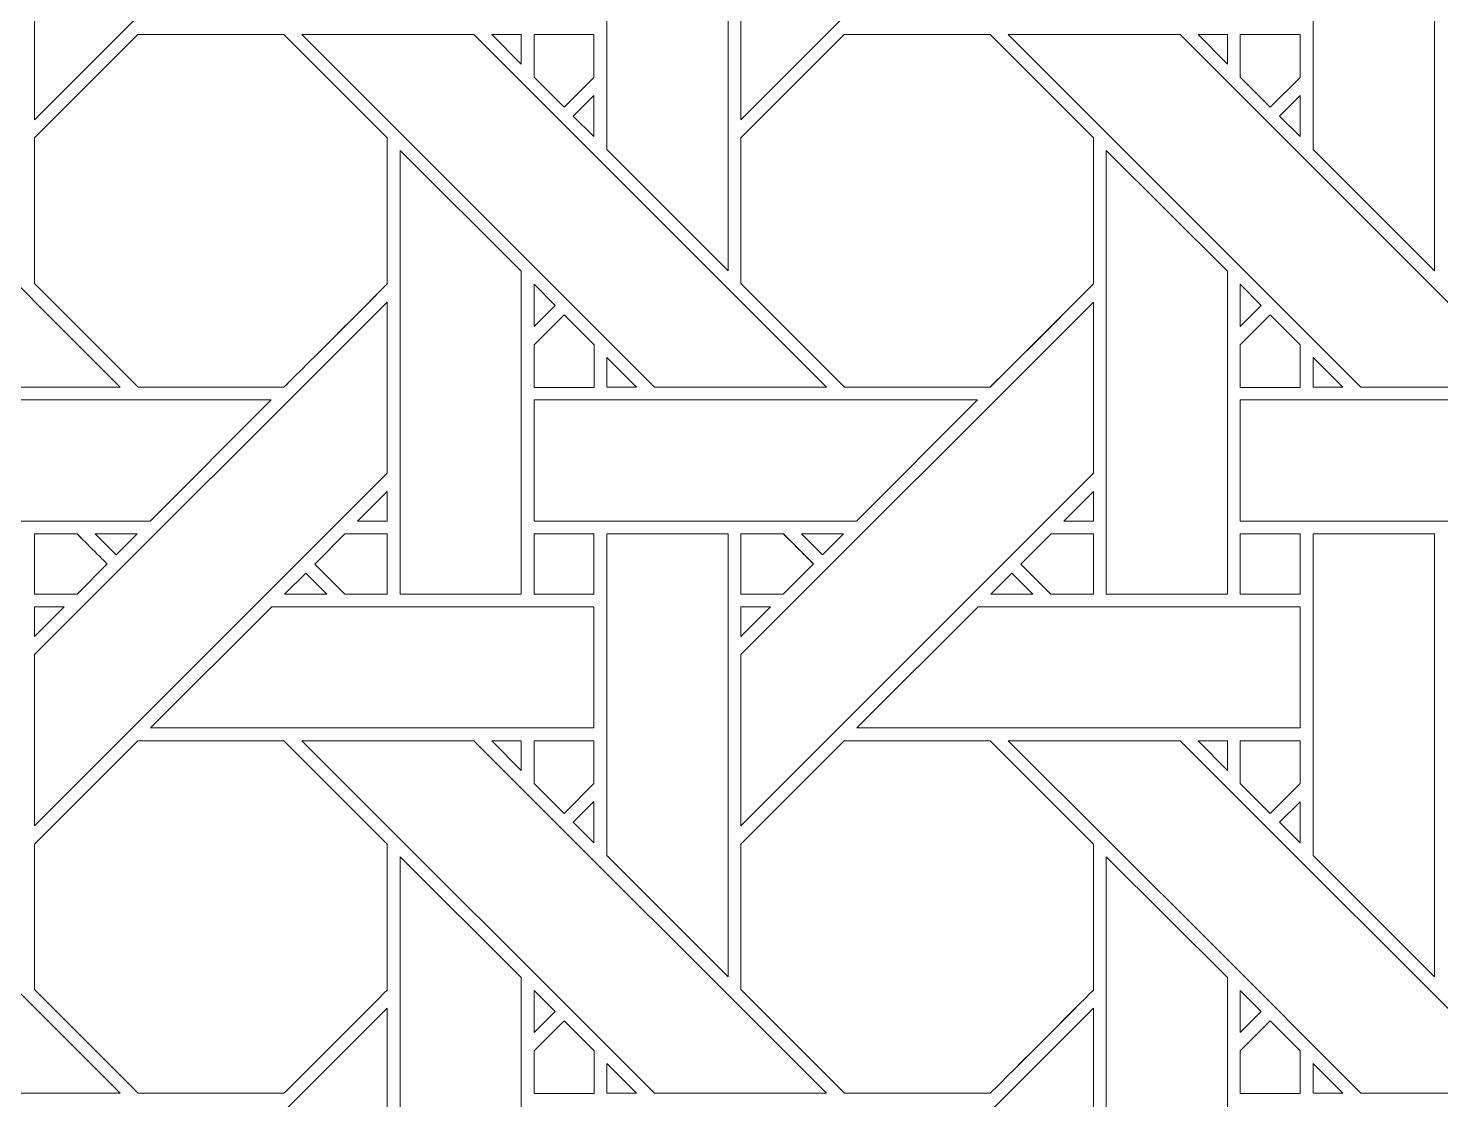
# Model space of a CAD drawing. Header units: inches. Extents: x 2.4 to 22.4, y -0.9 to 19.1.
# Drawn here: x 8.817 to 10.714, y 3.631 to 5.071 of the extents above; entities that cross this region are included whole.
import ezdxf

# ---------------------------------------------------------------- set-up
doc = ezdxf.new("R2010")
doc.units = ezdxf.units.IN
doc.header["$MEASUREMENT"] = 0
doc.layers.add('Design', color=7, linetype='Continuous', lineweight=0)

msp = doc.modelspace()

# ---------------------------------------------------------------- linework, layer by layer
at = {"layer": 'Design'}
for points, knots in [([(12.3829, 19.0948), (6.86, 19.0948), (2.3829, 14.6176), (2.3829, 9.0948), (2.3829, 3.5719), (6.86, -0.9052), (12.3829, -0.9052), (17.9057, -0.9052), (22.3829, 3.5719), (22.3829, 9.0948), (22.3829, 14.6176), (17.9057, 19.0948), (12.3829, 19.0948)], [0, 0, 0, 0, 1, 1, 1, 2, 2, 2, 3, 3, 3, 4, 4, 4, 4]), ([(12.3829, 17.972), (7.4801, 17.972), (3.5056, 13.9975), (3.5056, 9.0948), (3.5056, 4.192), (7.4801, 0.2175), (12.3829, 0.2175), (17.2856, 0.2175), (21.2601, 4.192), (21.2601, 9.0948), (21.2601, 13.9975), (17.2856, 17.972), (12.3829, 17.972)], [0, 0, 0, 0, 1, 1, 1, 2, 2, 2, 3, 3, 3, 4, 4, 4, 4]), ([(8.8255, 5.1782), (8.8255, 5.1782), (9.2992, 5.6518), (9.2992, 5.6518), (9.2992, 5.6518), (9.2992, 5.4217), (9.2992, 5.4217), (9.2992, 5.4217), (8.8255, 4.9481), (8.8255, 4.9481), (8.8255, 4.9481), (8.8255, 5.1782), (8.8255, 5.1782)], [0, 0, 0, 0, 1, 1, 1, 2, 2, 2, 3, 3, 3, 4, 4, 4, 4]), ([(9.7742, 5.1782), (9.7742, 5.1782), (10.2479, 5.6518), (10.2479, 5.6518), (10.2479, 5.6518), (10.2479, 5.4217), (10.2479, 5.4217), (10.2479, 5.4217), (9.7742, 4.9481), (9.7742, 4.9481), (9.7742, 4.9481), (9.7742, 5.1782), (9.7742, 5.1782)], [0, 0, 0, 0, 1, 1, 1, 2, 2, 2, 3, 3, 3, 4, 4, 4, 4]), ([(9.7571, 5.3403), (9.7571, 5.3403), (9.7571, 4.7452), (9.7571, 4.7452), (9.7571, 4.7452), (9.5942, 4.9081), (9.5942, 4.9081), (9.5942, 4.9081), (9.5942, 5.3403), (9.5942, 5.3403), (9.5942, 5.3403), (9.7571, 5.3403), (9.7571, 5.3403)], [0, 0, 0, 0, 1, 1, 1, 2, 2, 2, 3, 3, 3, 4, 4, 4, 4]), ([(10.7058, 5.3403), (10.7058, 5.3403), (10.7058, 4.7452), (10.7058, 4.7452), (10.7058, 4.7452), (10.5429, 4.9081), (10.5429, 4.9081), (10.5429, 4.9081), (10.5429, 5.3403), (10.5429, 5.3403), (10.5429, 5.3403), (10.7058, 5.3403), (10.7058, 5.3403)], [0, 0, 0, 0, 1, 1, 1, 2, 2, 2, 3, 3, 3, 4, 4, 4, 4]), ([(8.2359, 5.0624), (8.2359, 5.0624), (8.4669, 5.0624), (8.4669, 5.0624), (8.4669, 5.0624), (8.9405, 4.5888), (8.9405, 4.5888), (8.9405, 4.5888), (8.7095, 4.5888), (8.7095, 4.5888), (8.7095, 4.5888), (8.2359, 5.0624), (8.2359, 5.0624)], [0, 0, 0, 0, 1, 1, 1, 2, 2, 2, 3, 3, 3, 4, 4, 4, 4]), ([(8.9642, 5.0624), (8.9642, 5.0624), (9.1604, 5.0624), (9.1604, 5.0624), (9.1604, 5.0624), (9.2991, 4.9237), (9.2991, 4.9237), (9.2991, 4.9237), (9.2991, 4.7274), (9.2991, 4.7274), (9.2813, 4.7095), (9.1694, 4.5978), (9.1604, 4.5888), (9.1604, 4.5888), (8.9647, 4.5888), (8.9647, 4.5888), (8.9647, 4.5888), (8.8255, 4.728), (8.8255, 4.728), (8.8255, 4.728), (8.8255, 4.9237), (8.8255, 4.9237), (8.8255, 4.9237), (8.9642, 5.0624), (8.9642, 5.0624)], [0, 0, 0, 0, 1, 1, 1, 2, 2, 2, 3, 3, 3, 4, 4, 4, 5, 5, 5, 6, 6, 6, 7, 7, 7, 8, 8, 8, 8]), ([(8.8255, 4.728), (8.8255, 4.728), (8.8255, 4.9237), (8.8255, 4.9237), (8.8255, 4.9237), (8.9642, 5.0624), (8.9642, 5.0624), (8.9642, 5.0624), (9.1604, 5.0624), (9.1604, 5.0624), (9.1604, 5.0624), (9.2991, 4.9237), (9.2991, 4.9237), (9.2991, 4.9237), (9.2991, 4.7274), (9.2991, 4.7274), (9.2812, 4.7094), (9.1693, 4.5977), (9.1604, 4.5888), (9.1604, 4.5888), (8.9647, 4.5888), (8.9647, 4.5888), (8.9647, 4.5888), (8.8255, 4.728), (8.8255, 4.728)], [0, 0, 0, 0, 1, 1, 1, 2, 2, 2, 3, 3, 3, 4, 4, 4, 5, 5, 5, 6, 6, 6, 7, 7, 7, 8, 8, 8, 8]), ([(9.1846, 5.0624), (9.1846, 5.0624), (9.4156, 5.0624), (9.4156, 5.0624), (9.4156, 5.0624), (9.8892, 4.5888), (9.8892, 4.5888), (9.8892, 4.5888), (9.6582, 4.5888), (9.6582, 4.5888), (9.6582, 4.5888), (9.1846, 5.0624), (9.1846, 5.0624)], [0, 0, 0, 0, 1, 1, 1, 2, 2, 2, 3, 3, 3, 4, 4, 4, 4]), ([(9.4791, 5.0624), (9.4791, 5.0624), (9.4791, 5.0226), (9.4791, 5.0226), (9.4791, 5.0226), (9.4397, 5.0624), (9.4397, 5.0624), (9.4397, 5.0624), (9.4791, 5.0624), (9.4791, 5.0624)], [0, 0, 0, 0, 1, 1, 1, 2, 2, 2, 3, 3, 3, 3]), ([(9.4963, 5.0052), (9.4963, 5.0052), (9.4963, 5.0624), (9.4963, 5.0624), (9.4963, 5.0624), (9.5766, 5.0624), (9.5766, 5.0624), (9.5766, 5.0624), (9.5766, 5.0048), (9.5766, 5.0048), (9.5766, 5.0048), (9.5366, 4.9648), (9.5366, 4.9648), (9.5366, 4.9648), (9.4963, 5.0052), (9.4963, 5.0052)], [0, 0, 0, 0, 1, 1, 1, 2, 2, 2, 3, 3, 3, 4, 4, 4, 5, 5, 5, 5]), ([(9.5366, 4.9648), (9.5366, 4.9648), (9.4963, 5.0052), (9.4963, 5.0052), (9.4963, 5.0052), (9.4963, 5.0624), (9.4963, 5.0624), (9.4963, 5.0624), (9.5766, 5.0624), (9.5766, 5.0624), (9.5766, 5.0624), (9.5766, 5.0048), (9.5766, 5.0048), (9.5766, 5.0048), (9.5366, 4.9648), (9.5366, 4.9648)], [0, 0, 0, 0, 1, 1, 1, 2, 2, 2, 3, 3, 3, 4, 4, 4, 5, 5, 5, 5]), ([(10.1091, 4.5888), (10.1091, 4.5888), (9.9134, 4.5888), (9.9134, 4.5888), (9.9134, 4.5888), (9.7742, 4.728), (9.7742, 4.728), (9.7742, 4.728), (9.7742, 4.9237), (9.7742, 4.9237), (9.7742, 4.9237), (9.9129, 5.0624), (9.9129, 5.0624), (9.9129, 5.0624), (10.1091, 5.0624), (10.1091, 5.0624), (10.1091, 5.0624), (10.2478, 4.9237), (10.2478, 4.9237), (10.2478, 4.9237), (10.2478, 4.7274), (10.2478, 4.7274), (10.23, 4.7095), (10.1181, 4.5978), (10.1091, 4.5888)], [0, 0, 0, 0, 1, 1, 1, 2, 2, 2, 3, 3, 3, 4, 4, 4, 5, 5, 5, 6, 6, 6, 7, 7, 7, 8, 8, 8, 8]), ([(9.7742, 4.728), (9.7742, 4.728), (9.7742, 4.9237), (9.7742, 4.9237), (9.7742, 4.9237), (9.9129, 5.0624), (9.9129, 5.0624), (9.9129, 5.0624), (10.1091, 5.0624), (10.1091, 5.0624), (10.1091, 5.0624), (10.2478, 4.9237), (10.2478, 4.9237), (10.2478, 4.9237), (10.2478, 4.7274), (10.2478, 4.7274), (10.2299, 4.7094), (10.118, 4.5977), (10.1091, 4.5888), (10.1091, 4.5888), (9.9134, 4.5888), (9.9134, 4.5888), (9.9134, 4.5888), (9.7742, 4.728), (9.7742, 4.728)], [0, 0, 0, 0, 1, 1, 1, 2, 2, 2, 3, 3, 3, 4, 4, 4, 5, 5, 5, 6, 6, 6, 7, 7, 7, 8, 8, 8, 8]), ([(10.1334, 5.0624), (10.1334, 5.0624), (10.3643, 5.0624), (10.3643, 5.0624), (10.3643, 5.0624), (10.838, 4.5888), (10.838, 4.5888), (10.838, 4.5888), (10.6069, 4.5888), (10.6069, 4.5888), (10.6069, 4.5888), (10.1334, 5.0624), (10.1334, 5.0624)], [0, 0, 0, 0, 1, 1, 1, 2, 2, 2, 3, 3, 3, 4, 4, 4, 4]), ([(10.4279, 5.0624), (10.4279, 5.0624), (10.4279, 5.0226), (10.4279, 5.0226), (10.4279, 5.0226), (10.3884, 5.0624), (10.3884, 5.0624), (10.3884, 5.0624), (10.4279, 5.0624), (10.4279, 5.0624)], [0, 0, 0, 0, 1, 1, 1, 2, 2, 2, 3, 3, 3, 3]), ([(10.5253, 5.0624), (10.5253, 5.0624), (10.5253, 5.0048), (10.5253, 5.0048), (10.5253, 5.0048), (10.4854, 4.9648), (10.4854, 4.9648), (10.4854, 4.9648), (10.445, 5.0052), (10.445, 5.0052), (10.445, 5.0052), (10.445, 5.0624), (10.445, 5.0624), (10.445, 5.0624), (10.5253, 5.0624), (10.5253, 5.0624)], [0, 0, 0, 0, 1, 1, 1, 2, 2, 2, 3, 3, 3, 4, 4, 4, 5, 5, 5, 5]), ([(10.4854, 4.9648), (10.4854, 4.9648), (10.445, 5.0052), (10.445, 5.0052), (10.445, 5.0052), (10.445, 5.0624), (10.445, 5.0624), (10.445, 5.0624), (10.5253, 5.0624), (10.5253, 5.0624), (10.5253, 5.0624), (10.5253, 5.0048), (10.5253, 5.0048), (10.5253, 5.0048), (10.4854, 4.9648), (10.4854, 4.9648)], [0, 0, 0, 0, 1, 1, 1, 2, 2, 2, 3, 3, 3, 4, 4, 4, 5, 5, 5, 5]), ([(9.5766, 4.9806), (9.5766, 4.9806), (9.5766, 4.9254), (9.5766, 4.9254), (9.5766, 4.9254), (9.5488, 4.9528), (9.5488, 4.9528), (9.5488, 4.9528), (9.5766, 4.9806), (9.5766, 4.9806)], [0, 0, 0, 0, 1, 1, 1, 2, 2, 2, 3, 3, 3, 3]), ([(10.5253, 4.9806), (10.5253, 4.9806), (10.5253, 4.9254), (10.5253, 4.9254), (10.5253, 4.9254), (10.4976, 4.9528), (10.4976, 4.9528), (10.4976, 4.9528), (10.5253, 4.9806), (10.5253, 4.9806)], [0, 0, 0, 0, 1, 1, 1, 2, 2, 2, 3, 3, 3, 3]), ([(9.4791, 4.7444), (9.4791, 4.7444), (9.4791, 4.3108), (9.4791, 4.3108), (9.4791, 4.3108), (9.3163, 4.3108), (9.3163, 4.3108), (9.3163, 4.3108), (9.3163, 4.9066), (9.3163, 4.9066), (9.3163, 4.9066), (9.4791, 4.7444), (9.4791, 4.7444)], [0, 0, 0, 0, 1, 1, 1, 2, 2, 2, 3, 3, 3, 4, 4, 4, 4]), ([(10.4278, 4.7445), (10.4278, 4.7445), (10.4278, 4.3108), (10.4278, 4.3108), (10.4278, 4.3108), (10.265, 4.3108), (10.265, 4.3108), (10.265, 4.3108), (10.265, 4.9066), (10.265, 4.9066), (10.265, 4.9066), (10.4278, 4.7445), (10.4278, 4.7445)], [0, 0, 0, 0, 1, 1, 1, 2, 2, 2, 3, 3, 3, 4, 4, 4, 4]), ([(9.4964, 4.6702), (9.4964, 4.6702), (9.4964, 4.727), (9.4964, 4.727), (9.4964, 4.727), (9.5246, 4.6984), (9.5246, 4.6984), (9.5246, 4.6984), (9.4964, 4.6702), (9.4964, 4.6702)], [0, 0, 0, 0, 1, 1, 1, 2, 2, 2, 3, 3, 3, 3]), ([(10.4733, 4.6984), (10.4733, 4.6984), (10.4451, 4.6702), (10.4451, 4.6702), (10.4451, 4.6702), (10.4451, 4.727), (10.4451, 4.727), (10.4451, 4.727), (10.4733, 4.6984), (10.4733, 4.6984)], [0, 0, 0, 0, 1, 1, 1, 2, 2, 2, 3, 3, 3, 3]), ([(8.8255, 4.2294), (8.8255, 4.2294), (9.2992, 4.703), (9.2992, 4.703), (9.2992, 4.703), (9.2992, 4.473), (9.2992, 4.473), (9.2992, 4.473), (8.8255, 3.9994), (8.8255, 3.9994), (8.8255, 3.9994), (8.8255, 4.2294), (8.8255, 4.2294)], [0, 0, 0, 0, 1, 1, 1, 2, 2, 2, 3, 3, 3, 4, 4, 4, 4]), ([(9.7742, 4.2294), (9.7742, 4.2294), (10.2479, 4.703), (10.2479, 4.703), (10.2479, 4.703), (10.2479, 4.473), (10.2479, 4.473), (10.2479, 4.473), (9.7742, 3.9994), (9.7742, 3.9994), (9.7742, 3.9994), (9.7742, 4.2294), (9.7742, 4.2294)], [0, 0, 0, 0, 1, 1, 1, 2, 2, 2, 3, 3, 3, 4, 4, 4, 4]), ([(9.4963, 4.5885), (9.4963, 4.5885), (9.4963, 4.6458), (9.4963, 4.6458), (9.4963, 4.6458), (9.5367, 4.6861), (9.5367, 4.6861), (9.5367, 4.6861), (9.577, 4.6458), (9.577, 4.6458), (9.577, 4.6458), (9.577, 4.5885), (9.577, 4.5885), (9.577, 4.5885), (9.4963, 4.5885), (9.4963, 4.5885)], [0, 0, 0, 0, 1, 1, 1, 2, 2, 2, 3, 3, 3, 4, 4, 4, 5, 5, 5, 5]), ([(9.5367, 4.6861), (9.5367, 4.6861), (9.577, 4.6458), (9.577, 4.6458), (9.577, 4.6458), (9.577, 4.5885), (9.577, 4.5885), (9.577, 4.5885), (9.4963, 4.5885), (9.4963, 4.5885), (9.4963, 4.5885), (9.4963, 4.6458), (9.4963, 4.6458), (9.4963, 4.6458), (9.5367, 4.6861), (9.5367, 4.6861)], [0, 0, 0, 0, 1, 1, 1, 2, 2, 2, 3, 3, 3, 4, 4, 4, 5, 5, 5, 5]), ([(10.4451, 4.5885), (10.4451, 4.5885), (10.4451, 4.6458), (10.4451, 4.6458), (10.4451, 4.6458), (10.4854, 4.6861), (10.4854, 4.6861), (10.4854, 4.6861), (10.5257, 4.6458), (10.5257, 4.6458), (10.5257, 4.6458), (10.5257, 4.5885), (10.5257, 4.5885), (10.5257, 4.5885), (10.4451, 4.5885), (10.4451, 4.5885)], [0, 0, 0, 0, 1, 1, 1, 2, 2, 2, 3, 3, 3, 4, 4, 4, 5, 5, 5, 5]), ([(10.4451, 4.6458), (10.4451, 4.6458), (10.4854, 4.6861), (10.4854, 4.6861), (10.4854, 4.6861), (10.5257, 4.6458), (10.5257, 4.6458), (10.5257, 4.6458), (10.5257, 4.5885), (10.5257, 4.5885), (10.5257, 4.5885), (10.4451, 4.5885), (10.4451, 4.5885), (10.4451, 4.5885), (10.4451, 4.6458), (10.4451, 4.6458)], [0, 0, 0, 0, 1, 1, 1, 2, 2, 2, 3, 3, 3, 4, 4, 4, 5, 5, 5, 5]), ([(9.634, 4.5888), (9.634, 4.5888), (9.5943, 4.5888), (9.5943, 4.5888), (9.5943, 4.5888), (9.5943, 4.6286), (9.5943, 4.6286), (9.5943, 4.6286), (9.634, 4.5888), (9.634, 4.5888)], [0, 0, 0, 0, 1, 1, 1, 2, 2, 2, 3, 3, 3, 3]), ([(10.5827, 4.5888), (10.5827, 4.5888), (10.543, 4.5888), (10.543, 4.5888), (10.543, 4.5888), (10.543, 4.6286), (10.543, 4.6286), (10.543, 4.6286), (10.5827, 4.5888), (10.5827, 4.5888)], [0, 0, 0, 0, 1, 1, 1, 2, 2, 2, 3, 3, 3, 3]), ([(8.5476, 4.4088), (8.5476, 4.4088), (8.5476, 4.5715), (8.5476, 4.5715), (8.5476, 4.5715), (9.1433, 4.5715), (9.1433, 4.5715), (9.1433, 4.5715), (8.9806, 4.4088), (8.9806, 4.4088), (8.9806, 4.4088), (8.5476, 4.4088), (8.5476, 4.4088)], [0, 0, 0, 0, 1, 1, 1, 2, 2, 2, 3, 3, 3, 4, 4, 4, 4]), ([(9.4964, 4.4088), (9.4964, 4.4088), (9.4964, 4.5715), (9.4964, 4.5715), (9.4964, 4.5715), (10.0921, 4.5715), (10.0921, 4.5715), (10.0921, 4.5715), (9.9293, 4.4088), (9.9293, 4.4088), (9.9293, 4.4088), (9.4964, 4.4088), (9.4964, 4.4088)], [0, 0, 0, 0, 1, 1, 1, 2, 2, 2, 3, 3, 3, 4, 4, 4, 4]), ([(10.4451, 4.4088), (10.4451, 4.4088), (10.4451, 4.5715), (10.4451, 4.5715), (10.4451, 4.5715), (11.0408, 4.5715), (11.0408, 4.5715), (11.0408, 4.5715), (10.8781, 4.4088), (10.8781, 4.4088), (10.8781, 4.4088), (10.4451, 4.4088), (10.4451, 4.4088)], [0, 0, 0, 0, 1, 1, 1, 2, 2, 2, 3, 3, 3, 4, 4, 4, 4]), ([(9.2594, 4.4089), (9.2594, 4.4089), (9.2992, 4.4486), (9.2992, 4.4486), (9.2992, 4.4486), (9.2992, 4.4089), (9.2992, 4.4089), (9.2992, 4.4089), (9.2594, 4.4089), (9.2594, 4.4089)], [0, 0, 0, 0, 1, 1, 1, 2, 2, 2, 3, 3, 3, 3]), ([(10.2081, 4.4089), (10.2081, 4.4089), (10.2479, 4.4486), (10.2479, 4.4486), (10.2479, 4.4486), (10.2479, 4.4089), (10.2479, 4.4089), (10.2479, 4.4089), (10.2081, 4.4089), (10.2081, 4.4089)], [0, 0, 0, 0, 1, 1, 1, 2, 2, 2, 3, 3, 3, 3]), ([(8.8825, 4.3915), (8.8877, 4.3864), (8.9184, 4.3556), (8.9228, 4.3512), (8.9228, 4.3512), (8.8824, 4.3107), (8.8824, 4.3107), (8.8824, 4.3107), (8.8255, 4.3107), (8.8255, 4.3107), (8.8255, 4.3107), (8.8255, 4.3915), (8.8255, 4.3915), (8.8255, 4.3915), (8.8825, 4.3915), (8.8825, 4.3915)], [0, 0, 0, 0, 1, 1, 1, 2, 2, 2, 3, 3, 3, 4, 4, 4, 5, 5, 5, 5]), ([(8.9228, 4.3512), (8.9228, 4.3512), (8.8824, 4.3107), (8.8824, 4.3107), (8.8824, 4.3107), (8.8255, 4.3107), (8.8255, 4.3107), (8.8255, 4.3107), (8.8255, 4.3915), (8.8255, 4.3915), (8.8255, 4.3915), (8.8825, 4.3915), (8.8825, 4.3915), (8.8876, 4.3864), (8.9184, 4.3556), (8.9228, 4.3512)], [0, 0, 0, 0, 1, 1, 1, 2, 2, 2, 3, 3, 3, 4, 4, 4, 5, 5, 5, 5]), ([(8.9069, 4.3916), (8.9069, 4.3916), (8.9634, 4.3916), (8.9634, 4.3916), (8.9634, 4.3916), (8.9351, 4.3634), (8.9351, 4.3634), (8.9351, 4.3634), (8.9069, 4.3916), (8.9069, 4.3916)], [0, 0, 0, 0, 1, 1, 1, 2, 2, 2, 3, 3, 3, 3]), ([(9.242, 4.3107), (9.242, 4.3107), (9.2017, 4.3511), (9.2017, 4.3511), (9.2017, 4.3511), (9.2421, 4.3915), (9.2421, 4.3915), (9.2421, 4.3915), (9.2991, 4.3915), (9.2991, 4.3915), (9.2991, 4.3915), (9.2991, 4.3107), (9.2991, 4.3107), (9.2991, 4.3107), (9.242, 4.3107), (9.242, 4.3107)], [0, 0, 0, 0, 1, 1, 1, 2, 2, 2, 3, 3, 3, 4, 4, 4, 5, 5, 5, 5]), ([(9.2017, 4.3511), (9.2017, 4.3511), (9.2421, 4.3915), (9.2421, 4.3915), (9.2421, 4.3915), (9.2991, 4.3915), (9.2991, 4.3915), (9.2991, 4.3915), (9.2991, 4.3107), (9.2991, 4.3107), (9.2991, 4.3107), (9.242, 4.3107), (9.242, 4.3107), (9.242, 4.3107), (9.2017, 4.3511), (9.2017, 4.3511)], [0, 0, 0, 0, 1, 1, 1, 2, 2, 2, 3, 3, 3, 4, 4, 4, 5, 5, 5, 5]), ([(9.4963, 4.3107), (9.4963, 4.3107), (9.4963, 4.3915), (9.4963, 4.3915), (9.4963, 4.3915), (9.5766, 4.3915), (9.5766, 4.3915), (9.5766, 4.3915), (9.5766, 4.3107), (9.5766, 4.3107), (9.5766, 4.3107), (9.4963, 4.3107), (9.4963, 4.3107)], [0, 0, 0, 0, 1, 1, 1, 2, 2, 2, 3, 3, 3, 4, 4, 4, 4]), ([(9.5766, 4.3915), (9.5766, 4.3915), (9.5766, 4.3107), (9.5766, 4.3107), (9.5766, 4.3107), (9.4963, 4.3107), (9.4963, 4.3107), (9.4963, 4.3107), (9.4963, 4.3915), (9.4963, 4.3915), (9.4963, 4.3915), (9.5766, 4.3915), (9.5766, 4.3915)], [0, 0, 0, 0, 1, 1, 1, 2, 2, 2, 3, 3, 3, 4, 4, 4, 4]), ([(9.7571, 4.3916), (9.7571, 4.3916), (9.7571, 3.7964), (9.7571, 3.7964), (9.7571, 3.7964), (9.5942, 3.9594), (9.5942, 3.9594), (9.5942, 3.9594), (9.5942, 4.3916), (9.5942, 4.3916), (9.5942, 4.3916), (9.7571, 4.3916), (9.7571, 4.3916)], [0, 0, 0, 0, 1, 1, 1, 2, 2, 2, 3, 3, 3, 4, 4, 4, 4]), ([(9.7742, 4.3107), (9.7742, 4.3107), (9.7742, 4.3915), (9.7742, 4.3915), (9.7742, 4.3915), (9.8313, 4.3915), (9.8313, 4.3915), (9.8364, 4.3864), (9.8672, 4.3556), (9.8716, 4.3512), (9.8716, 4.3512), (9.8312, 4.3107), (9.8312, 4.3107), (9.8312, 4.3107), (9.7742, 4.3107), (9.7742, 4.3107)], [0, 0, 0, 0, 1, 1, 1, 2, 2, 2, 3, 3, 3, 4, 4, 4, 5, 5, 5, 5]), ([(9.7742, 4.3915), (9.7742, 4.3915), (9.8313, 4.3915), (9.8313, 4.3915), (9.8313, 4.3915), (9.8716, 4.3512), (9.8716, 4.3512), (9.8716, 4.3512), (9.8312, 4.3107), (9.8312, 4.3107), (9.8312, 4.3107), (9.7742, 4.3107), (9.7742, 4.3107), (9.7742, 4.3107), (9.7742, 4.3915), (9.7742, 4.3915)], [0, 0, 0, 0, 1, 1, 1, 2, 2, 2, 3, 3, 3, 4, 4, 4, 5, 5, 5, 5]), ([(9.9121, 4.3916), (9.9121, 4.3916), (9.8838, 4.3634), (9.8838, 4.3634), (9.8838, 4.3634), (9.8556, 4.3916), (9.8556, 4.3916), (9.8556, 4.3916), (9.9121, 4.3916), (9.9121, 4.3916)], [0, 0, 0, 0, 1, 1, 1, 2, 2, 2, 3, 3, 3, 3]), ([(10.1907, 4.3107), (10.1907, 4.3107), (10.1504, 4.3511), (10.1504, 4.3511), (10.1504, 4.3511), (10.1908, 4.3915), (10.1908, 4.3915), (10.1908, 4.3915), (10.2479, 4.3915), (10.2479, 4.3915), (10.2479, 4.3915), (10.2479, 4.3107), (10.2479, 4.3107), (10.2479, 4.3107), (10.1907, 4.3107), (10.1907, 4.3107)], [0, 0, 0, 0, 1, 1, 1, 2, 2, 2, 3, 3, 3, 4, 4, 4, 5, 5, 5, 5]), ([(10.1504, 4.3511), (10.1504, 4.3511), (10.1908, 4.3915), (10.1908, 4.3915), (10.1908, 4.3915), (10.2479, 4.3915), (10.2479, 4.3915), (10.2479, 4.3915), (10.2479, 4.3107), (10.2479, 4.3107), (10.2479, 4.3107), (10.1907, 4.3107), (10.1907, 4.3107), (10.1907, 4.3107), (10.1504, 4.3511), (10.1504, 4.3511)], [0, 0, 0, 0, 1, 1, 1, 2, 2, 2, 3, 3, 3, 4, 4, 4, 5, 5, 5, 5]), ([(10.4451, 4.3107), (10.4451, 4.3107), (10.4451, 4.3915), (10.4451, 4.3915), (10.4451, 4.3915), (10.5253, 4.3915), (10.5253, 4.3915), (10.5253, 4.3915), (10.5253, 4.3107), (10.5253, 4.3107), (10.5253, 4.3107), (10.4451, 4.3107), (10.4451, 4.3107)], [0, 0, 0, 0, 1, 1, 1, 2, 2, 2, 3, 3, 3, 4, 4, 4, 4]), ([(10.4451, 4.3915), (10.4451, 4.3915), (10.5253, 4.3915), (10.5253, 4.3915), (10.5253, 4.3915), (10.5253, 4.3107), (10.5253, 4.3107), (10.5253, 4.3107), (10.4451, 4.3107), (10.4451, 4.3107), (10.4451, 4.3107), (10.4451, 4.3915), (10.4451, 4.3915)], [0, 0, 0, 0, 1, 1, 1, 2, 2, 2, 3, 3, 3, 4, 4, 4, 4]), ([(10.7058, 4.3916), (10.7058, 4.3916), (10.7058, 3.7964), (10.7058, 3.7964), (10.7058, 3.7964), (10.5429, 3.9594), (10.5429, 3.9594), (10.5429, 3.9594), (10.5429, 4.3916), (10.5429, 4.3916), (10.5429, 4.3916), (10.7058, 4.3916), (10.7058, 4.3916)], [0, 0, 0, 0, 1, 1, 1, 2, 2, 2, 3, 3, 3, 4, 4, 4, 4]), ([(9.2178, 4.3108), (9.2178, 4.3108), (9.1613, 4.3108), (9.1613, 4.3108), (9.1613, 4.3108), (9.1896, 4.339), (9.1896, 4.339), (9.1896, 4.339), (9.2178, 4.3108), (9.2178, 4.3108)], [0, 0, 0, 0, 1, 1, 1, 2, 2, 2, 3, 3, 3, 3]), ([(10.1666, 4.3108), (10.1666, 4.3108), (10.11, 4.3108), (10.11, 4.3108), (10.11, 4.3108), (10.1383, 4.339), (10.1383, 4.339), (10.1383, 4.339), (10.1666, 4.3108), (10.1666, 4.3108)], [0, 0, 0, 0, 1, 1, 1, 2, 2, 2, 3, 3, 3, 3]), ([(8.8653, 4.2936), (8.8653, 4.2936), (8.8255, 4.2538), (8.8255, 4.2538), (8.8255, 4.2538), (8.8255, 4.2936), (8.8255, 4.2936), (8.8255, 4.2936), (8.8653, 4.2936), (8.8653, 4.2936)], [0, 0, 0, 0, 1, 1, 1, 2, 2, 2, 3, 3, 3, 3]), ([(8.9813, 4.1308), (8.9813, 4.1308), (9.1442, 4.2936), (9.1442, 4.2936), (9.1442, 4.2936), (9.5766, 4.2936), (9.5766, 4.2936), (9.5766, 4.2936), (9.5766, 4.1308), (9.5766, 4.1308), (9.5766, 4.1308), (8.9813, 4.1308), (8.9813, 4.1308)], [0, 0, 0, 0, 1, 1, 1, 2, 2, 2, 3, 3, 3, 4, 4, 4, 4]), ([(9.814, 4.2936), (9.814, 4.2936), (9.7742, 4.2538), (9.7742, 4.2538), (9.7742, 4.2538), (9.7742, 4.2936), (9.7742, 4.2936), (9.7742, 4.2936), (9.814, 4.2936), (9.814, 4.2936)], [0, 0, 0, 0, 1, 1, 1, 2, 2, 2, 3, 3, 3, 3]), ([(10.0929, 4.2936), (10.0929, 4.2936), (10.5253, 4.2936), (10.5253, 4.2936), (10.5253, 4.2936), (10.5253, 4.1308), (10.5253, 4.1308), (10.5253, 4.1308), (9.93, 4.1308), (9.93, 4.1308), (9.93, 4.1308), (10.0929, 4.2936), (10.0929, 4.2936)], [0, 0, 0, 0, 1, 1, 1, 2, 2, 2, 3, 3, 3, 4, 4, 4, 4]), ([(8.2359, 4.1137), (8.2359, 4.1137), (8.4669, 4.1137), (8.4669, 4.1137), (8.4669, 4.1137), (8.9405, 3.64), (8.9405, 3.64), (8.9405, 3.64), (8.7095, 3.64), (8.7095, 3.64), (8.7095, 3.64), (8.2359, 4.1137), (8.2359, 4.1137)], [0, 0, 0, 0, 1, 1, 1, 2, 2, 2, 3, 3, 3, 4, 4, 4, 4]), ([(8.9642, 4.1136), (8.9642, 4.1136), (9.1604, 4.1136), (9.1604, 4.1136), (9.1604, 4.1136), (9.2991, 3.9749), (9.2991, 3.9749), (9.2991, 3.9749), (9.2991, 3.7787), (9.2991, 3.7787), (9.2813, 3.7608), (9.1694, 3.649), (9.1604, 3.64), (9.1604, 3.64), (8.9647, 3.64), (8.9647, 3.64), (8.9647, 3.64), (8.8255, 3.7793), (8.8255, 3.7793), (8.8255, 3.7793), (8.8255, 3.9749), (8.8255, 3.9749), (8.8255, 3.9749), (8.9642, 4.1136), (8.9642, 4.1136)], [0, 0, 0, 0, 1, 1, 1, 2, 2, 2, 3, 3, 3, 4, 4, 4, 5, 5, 5, 6, 6, 6, 7, 7, 7, 8, 8, 8, 8]), ([(8.8255, 3.9749), (8.8255, 3.9749), (8.9642, 4.1136), (8.9642, 4.1136), (8.9642, 4.1136), (9.1604, 4.1136), (9.1604, 4.1136), (9.1604, 4.1136), (9.2991, 3.9749), (9.2991, 3.9749), (9.2991, 3.9749), (9.2991, 3.7787), (9.2991, 3.7787), (9.2813, 3.7608), (9.1694, 3.649), (9.1604, 3.64), (9.1604, 3.64), (8.9647, 3.64), (8.9647, 3.64), (8.9647, 3.64), (8.8255, 3.7793), (8.8255, 3.7793), (8.8255, 3.7793), (8.8255, 3.9749), (8.8255, 3.9749)], [0, 0, 0, 0, 1, 1, 1, 2, 2, 2, 3, 3, 3, 4, 4, 4, 5, 5, 5, 6, 6, 6, 7, 7, 7, 8, 8, 8, 8]), ([(9.1846, 4.1137), (9.1846, 4.1137), (9.4156, 4.1137), (9.4156, 4.1137), (9.4156, 4.1137), (9.8892, 3.64), (9.8892, 3.64), (9.8892, 3.64), (9.6582, 3.64), (9.6582, 3.64), (9.6582, 3.64), (9.1846, 4.1137), (9.1846, 4.1137)], [0, 0, 0, 0, 1, 1, 1, 2, 2, 2, 3, 3, 3, 4, 4, 4, 4]), ([(9.4791, 4.1137), (9.4791, 4.1137), (9.4791, 4.0739), (9.4791, 4.0739), (9.4791, 4.0739), (9.4397, 4.1137), (9.4397, 4.1137), (9.4397, 4.1137), (9.4791, 4.1137), (9.4791, 4.1137)], [0, 0, 0, 0, 1, 1, 1, 2, 2, 2, 3, 3, 3, 3]), ([(9.4963, 4.0564), (9.4963, 4.0564), (9.4963, 4.1137), (9.4963, 4.1137), (9.4963, 4.1137), (9.5766, 4.1137), (9.5766, 4.1137), (9.5766, 4.1137), (9.5766, 4.0561), (9.5766, 4.0561), (9.5766, 4.0561), (9.5366, 4.0161), (9.5366, 4.0161), (9.5366, 4.0161), (9.4963, 4.0564), (9.4963, 4.0564)], [0, 0, 0, 0, 1, 1, 1, 2, 2, 2, 3, 3, 3, 4, 4, 4, 5, 5, 5, 5]), ([(9.5366, 4.0161), (9.5366, 4.0161), (9.4963, 4.0564), (9.4963, 4.0564), (9.4963, 4.0564), (9.4963, 4.1137), (9.4963, 4.1137), (9.4963, 4.1137), (9.5766, 4.1137), (9.5766, 4.1137), (9.5766, 4.1137), (9.5766, 4.0561), (9.5766, 4.0561), (9.5766, 4.0561), (9.5366, 4.0161), (9.5366, 4.0161)], [0, 0, 0, 0, 1, 1, 1, 2, 2, 2, 3, 3, 3, 4, 4, 4, 5, 5, 5, 5]), ([(10.1091, 3.64), (10.1091, 3.64), (9.9134, 3.64), (9.9134, 3.64), (9.9134, 3.64), (9.7742, 3.7793), (9.7742, 3.7793), (9.7742, 3.7793), (9.7742, 3.9749), (9.7742, 3.9749), (9.7742, 3.9749), (9.9129, 4.1136), (9.9129, 4.1136), (9.9129, 4.1136), (10.1091, 4.1136), (10.1091, 4.1136), (10.1091, 4.1136), (10.2478, 3.9749), (10.2478, 3.9749), (10.2478, 3.9749), (10.2478, 3.7787), (10.2478, 3.7787), (10.23, 3.7608), (10.1181, 3.649), (10.1091, 3.64)], [0, 0, 0, 0, 1, 1, 1, 2, 2, 2, 3, 3, 3, 4, 4, 4, 5, 5, 5, 6, 6, 6, 7, 7, 7, 8, 8, 8, 8]), ([(9.7742, 3.7793), (9.7742, 3.7793), (9.7742, 3.9749), (9.7742, 3.9749), (9.7742, 3.9749), (9.9129, 4.1136), (9.9129, 4.1136), (9.9129, 4.1136), (10.1091, 4.1136), (10.1091, 4.1136), (10.1091, 4.1136), (10.2478, 3.9749), (10.2478, 3.9749), (10.2478, 3.9749), (10.2478, 3.7787), (10.2478, 3.7787), (10.2301, 3.7608), (10.1182, 3.6491), (10.1091, 3.64), (10.1091, 3.64), (9.9134, 3.64), (9.9134, 3.64), (9.9134, 3.64), (9.7742, 3.7793), (9.7742, 3.7793)], [0, 0, 0, 0, 1, 1, 1, 2, 2, 2, 3, 3, 3, 4, 4, 4, 5, 5, 5, 6, 6, 6, 7, 7, 7, 8, 8, 8, 8]), ([(10.4077, 3.84), (10.4077, 3.84), (10.1334, 4.1137), (10.1334, 4.1137), (10.1334, 4.1137), (10.3643, 4.1137), (10.3643, 4.1137), (10.3643, 4.1137), (10.838, 3.64), (10.838, 3.64), (10.838, 3.64), (10.6069, 3.64), (10.6069, 3.64), (10.6069, 3.64), (10.4077, 3.84), (10.4077, 3.84)], [0, 0, 0, 0, 1, 1, 1, 2, 2, 2, 3, 3, 3, 4, 4, 4, 5, 5, 5, 5]), ([(10.4279, 4.1137), (10.4279, 4.1137), (10.4279, 4.0739), (10.4279, 4.0739), (10.4279, 4.0739), (10.3884, 4.1137), (10.3884, 4.1137), (10.3884, 4.1137), (10.4279, 4.1137), (10.4279, 4.1137)], [0, 0, 0, 0, 1, 1, 1, 2, 2, 2, 3, 3, 3, 3]), ([(10.5253, 4.1137), (10.5253, 4.1137), (10.5253, 4.0561), (10.5253, 4.0561), (10.5253, 4.0561), (10.4854, 4.0161), (10.4854, 4.0161), (10.4854, 4.0161), (10.445, 4.0564), (10.445, 4.0564), (10.445, 4.0564), (10.445, 4.1137), (10.445, 4.1137), (10.445, 4.1137), (10.5253, 4.1137), (10.5253, 4.1137)], [0, 0, 0, 0, 1, 1, 1, 2, 2, 2, 3, 3, 3, 4, 4, 4, 5, 5, 5, 5]), ([(10.4854, 4.0161), (10.4854, 4.0161), (10.445, 4.0564), (10.445, 4.0564), (10.445, 4.0564), (10.445, 4.1137), (10.445, 4.1137), (10.445, 4.1137), (10.5253, 4.1137), (10.5253, 4.1137), (10.5253, 4.1137), (10.5253, 4.0561), (10.5253, 4.0561), (10.5253, 4.0561), (10.4854, 4.0161), (10.4854, 4.0161)], [0, 0, 0, 0, 1, 1, 1, 2, 2, 2, 3, 3, 3, 4, 4, 4, 5, 5, 5, 5]), ([(9.5766, 4.0319), (9.5766, 4.0319), (9.5766, 3.9767), (9.5766, 3.9767), (9.5766, 3.9767), (9.5488, 4.0041), (9.5488, 4.0041), (9.5488, 4.0041), (9.5766, 4.0319), (9.5766, 4.0319)], [0, 0, 0, 0, 1, 1, 1, 2, 2, 2, 3, 3, 3, 3]), ([(10.5253, 4.0318), (10.5253, 4.0318), (10.5253, 3.9767), (10.5253, 3.9767), (10.5253, 3.9767), (10.4976, 4.0041), (10.4976, 4.0041), (10.4976, 4.0041), (10.5253, 4.0318), (10.5253, 4.0318)], [0, 0, 0, 0, 1, 1, 1, 2, 2, 2, 3, 3, 3, 3]), ([(9.4791, 3.7957), (9.4791, 3.7957), (9.4791, 3.362), (9.4791, 3.362), (9.4791, 3.362), (9.3163, 3.362), (9.3163, 3.362), (9.3163, 3.362), (9.3163, 3.9579), (9.3163, 3.9579), (9.3163, 3.9579), (9.4791, 3.7957), (9.4791, 3.7957)], [0, 0, 0, 0, 1, 1, 1, 2, 2, 2, 3, 3, 3, 4, 4, 4, 4]), ([(10.4278, 3.7957), (10.4278, 3.7957), (10.4278, 3.362), (10.4278, 3.362), (10.4278, 3.362), (10.265, 3.362), (10.265, 3.362), (10.265, 3.362), (10.265, 3.9579), (10.265, 3.9579), (10.265, 3.9579), (10.4278, 3.7957), (10.4278, 3.7957)], [0, 0, 0, 0, 1, 1, 1, 2, 2, 2, 3, 3, 3, 4, 4, 4, 4]), ([(9.4964, 3.7215), (9.4964, 3.7215), (9.4964, 3.7782), (9.4964, 3.7782), (9.4964, 3.7782), (9.5245, 3.7497), (9.5245, 3.7497), (9.5245, 3.7497), (9.4964, 3.7215), (9.4964, 3.7215)], [0, 0, 0, 0, 1, 1, 1, 2, 2, 2, 3, 3, 3, 3]), ([(10.4451, 3.7215), (10.4451, 3.7215), (10.4451, 3.7782), (10.4451, 3.7782), (10.4451, 3.7782), (10.4733, 3.7497), (10.4733, 3.7497), (10.4733, 3.7497), (10.4451, 3.7215), (10.4451, 3.7215)], [0, 0, 0, 0, 1, 1, 1, 2, 2, 2, 3, 3, 3, 3]), ([(8.8255, 3.2807), (8.8255, 3.2807), (9.2992, 3.7543), (9.2992, 3.7543), (9.2992, 3.7543), (9.2992, 3.5243), (9.2992, 3.5243), (9.2992, 3.5243), (8.8255, 3.0506), (8.8255, 3.0506), (8.8255, 3.0506), (8.8255, 3.2807), (8.8255, 3.2807)], [0, 0, 0, 0, 1, 1, 1, 2, 2, 2, 3, 3, 3, 4, 4, 4, 4]), ([(9.7742, 3.2807), (9.7742, 3.2807), (10.2479, 3.7543), (10.2479, 3.7543), (10.2479, 3.7543), (10.2479, 3.5243), (10.2479, 3.5243), (10.2479, 3.5243), (9.7742, 3.0506), (9.7742, 3.0506), (9.7742, 3.0506), (9.7742, 3.2807), (9.7742, 3.2807)], [0, 0, 0, 0, 1, 1, 1, 2, 2, 2, 3, 3, 3, 4, 4, 4, 4]), ([(9.4963, 3.6398), (9.4963, 3.6398), (9.4963, 3.6971), (9.4963, 3.6971), (9.4963, 3.6971), (9.5367, 3.7374), (9.5367, 3.7374), (9.5367, 3.7374), (9.577, 3.6971), (9.577, 3.6971), (9.577, 3.6971), (9.577, 3.6398), (9.577, 3.6398), (9.577, 3.6398), (9.4963, 3.6398), (9.4963, 3.6398)], [0, 0, 0, 0, 1, 1, 1, 2, 2, 2, 3, 3, 3, 4, 4, 4, 5, 5, 5, 5]), ([(9.5367, 3.7374), (9.5367, 3.7374), (9.577, 3.6971), (9.577, 3.6971), (9.577, 3.6971), (9.577, 3.6398), (9.577, 3.6398), (9.577, 3.6398), (9.4963, 3.6398), (9.4963, 3.6398), (9.4963, 3.6398), (9.4963, 3.6971), (9.4963, 3.6971), (9.4963, 3.6971), (9.5367, 3.7374), (9.5367, 3.7374)], [0, 0, 0, 0, 1, 1, 1, 2, 2, 2, 3, 3, 3, 4, 4, 4, 5, 5, 5, 5]), ([(10.4451, 3.6398), (10.4451, 3.6398), (10.4451, 3.6971), (10.4451, 3.6971), (10.4451, 3.6971), (10.4854, 3.7374), (10.4854, 3.7374), (10.4854, 3.7374), (10.5257, 3.6971), (10.5257, 3.6971), (10.5257, 3.6971), (10.5257, 3.6398), (10.5257, 3.6398), (10.5257, 3.6398), (10.4451, 3.6398), (10.4451, 3.6398)], [0, 0, 0, 0, 1, 1, 1, 2, 2, 2, 3, 3, 3, 4, 4, 4, 5, 5, 5, 5]), ([(10.4451, 3.6398), (10.4451, 3.6398), (10.4451, 3.6971), (10.4451, 3.6971), (10.4451, 3.6971), (10.4854, 3.7374), (10.4854, 3.7374), (10.4854, 3.7374), (10.5257, 3.6971), (10.5257, 3.6971), (10.5257, 3.6971), (10.5257, 3.6398), (10.5257, 3.6398), (10.5257, 3.6398), (10.4451, 3.6398), (10.4451, 3.6398)], [0, 0, 0, 0, 1, 1, 1, 2, 2, 2, 3, 3, 3, 4, 4, 4, 5, 5, 5, 5]), ([(9.634, 3.64), (9.634, 3.64), (9.5943, 3.64), (9.5943, 3.64), (9.5943, 3.64), (9.5943, 3.6798), (9.5943, 3.6798), (9.5943, 3.6798), (9.634, 3.64), (9.634, 3.64)], [0, 0, 0, 0, 1, 1, 1, 2, 2, 2, 3, 3, 3, 3]), ([(10.5827, 3.64), (10.5827, 3.64), (10.543, 3.64), (10.543, 3.64), (10.543, 3.64), (10.543, 3.6798), (10.543, 3.6798), (10.543, 3.6798), (10.5827, 3.64), (10.5827, 3.64)], [0, 0, 0, 0, 1, 1, 1, 2, 2, 2, 3, 3, 3, 3])]:
    msp.add_open_spline(points, degree=3, knots=knots, dxfattribs=at)

doc.saveas('drawing.dxf')
